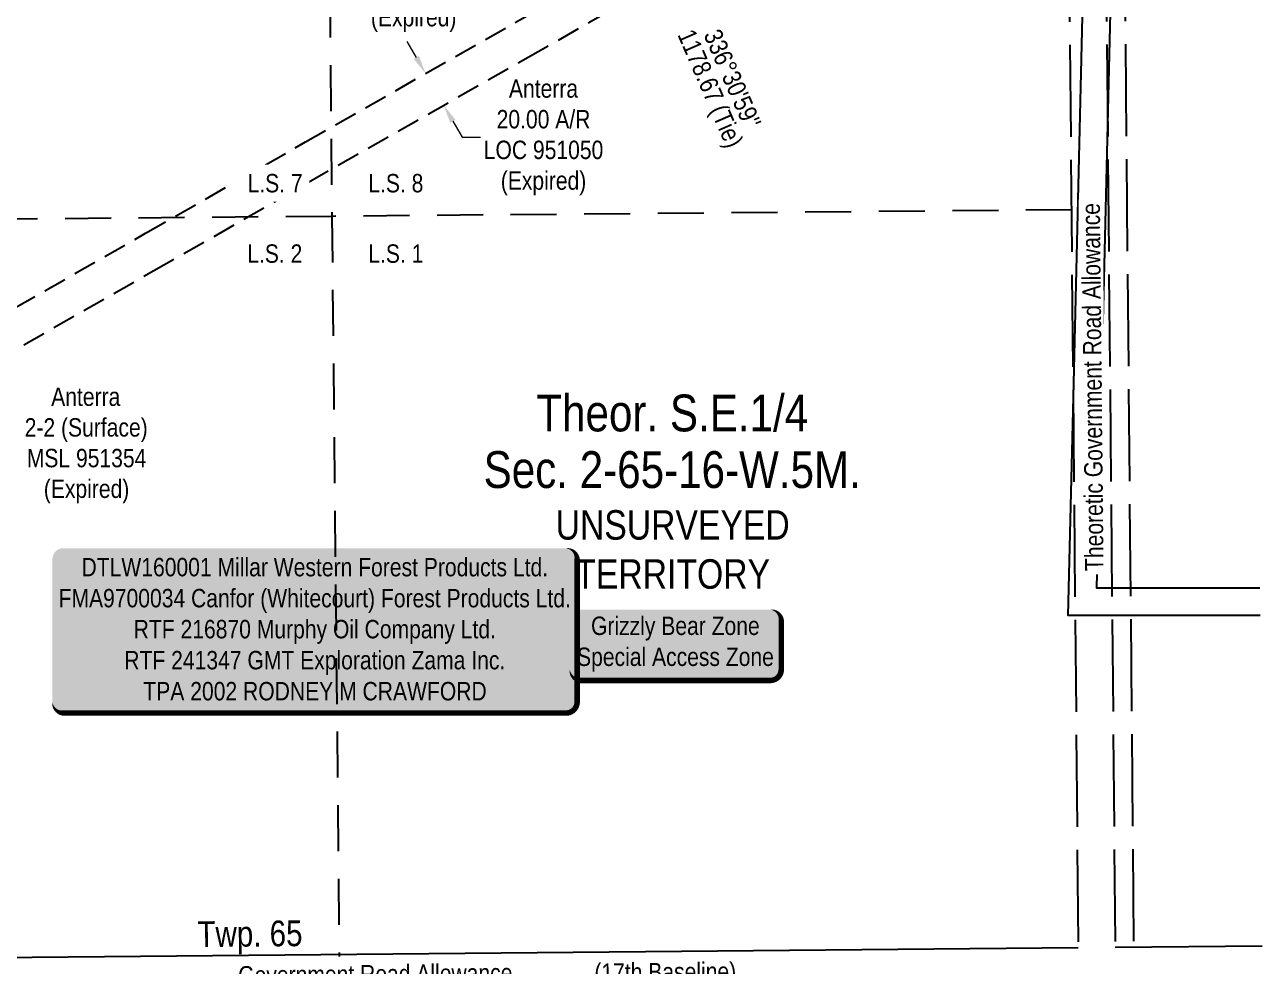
# Model space of a CAD drawing. Extents: x 538089 to 546766, y 6046620 to 6052605.
# Drawn here: x 544990 to 545663, y 6049267 to 6049779 of the extents above; entities that cross this region are included whole.
import ezdxf
from ezdxf.enums import TextEntityAlignment as Align

# ---------------------------------------------------------------- set-up
doc = ezdxf.new("R2010")
doc.units = 0
doc.header["$LTSCALE"] = 5
for name, pattern in [('foc-ACCESSROAD', [3.75, 2.5, -1.25]), ('foc-LSD', [8, 5, -3]), ('foc-UNSURVEYED', [12.5, 10, -2.5])]:
    doc.linetypes.add(name, pattern=pattern)
for name, color, linetype in [('AS-SURFACE IMPACT', 7, 'Continuous'), ('AS-WILDLIFE-BLOCK', 131, 'Continuous'), ('C-SYMBOL', 7, 'Continuous'), ('D-TXT', 6, 'Continuous'), ('F-AR', 190, 'foc-ACCESSROAD'), ('F-RW', 190, 'Continuous'), ('F-WS', 190, 'foc-ACCESSROAD'), ('L-ROAD-T', 7, 'Continuous'), ('L-SEC', 7, 'Continuous'), ('L-SECTION-LSD', 7, 'foc-LSD'), ('L-TIE-T', 7, 'Continuous'), ('L-UNS-T', 3, 'Continuous'), ('L-USEC', 7, 'foc-UNSURVEYED')]:
    doc.layers.add(name, color=color, linetype=linetype)
doc.layers.add('F-RW-T', color=190, linetype='Continuous', lineweight=9)
doc.layers.add('F-WS-T', color=190, linetype='Continuous', lineweight=9)
doc.styles.add('100L', font='ARIALN.TTF', dxfattribs={"height": 11})
doc.styles.add('175L', font='ARIALN.TTF', dxfattribs={"height": 20})
doc.styles.add('80', font='ARIALN.TTF', dxfattribs={"height": 10})
doc.styles.add('80CG', font='ARIALN.TTF', dxfattribs={"height": 10})
doc.styles.add('80L', font='ARIALN.TTF', dxfattribs={"height": 10})
doc.dimstyles.new('Compass 5 000', dxfattribs={"dimscale": 5, "dimtxt": 9, "dimasz": 2, "dimexe": 0.2, "dimexo": 0.0625, "dimgap": 0.5, "dimtad": 0, "dimtih": 1, "dimtoh": 1, "dimzin": 0, "dimdsep": 46, "dimtxsty": '80CG', "dimcen": 0.1, "dimse1": 1, "dimse2": 1, "dimclrd": 256, "dimclrt": 256, "dimaunit": 1, "dimadec": 4, "dimazin": 0, "dimtfac": 0.06, "dimtofl": 0, "dimtmove": 0, "dimatfit": 1, "dimfxl": 0.2, "dimtolj": 1, "dimtzin": 0, "dimlwd": -1, "dimarcsym": 0})

# ---------------------------------------------------------------- blocks, each defined once
blk = doc.blocks.new('*D478')
at = {"layer": 'F-RW-T', "transparency": 16777216}
for p, q in [((545202.96, 6049761.31), (545198, 6049769.99)), ((545222.8, 6049726.57), (545227.76, 6049717.89)), ((545227.76, 6049717.89), (545237.76, 6049717.89))]:
    blk.add_line(p, q, dxfattribs=at)
for points in [[(545204.41, 6049762.14), (545201.51, 6049760.48), (545207.92, 6049752.63)], [(545224.25, 6049727.4), (545221.35, 6049725.74), (545217.84, 6049735.25)]]:
    blk.add_solid(points, dxfattribs=at)
at = {"layer": 'F-RW-T', "transparency": 16777216, "insert": (545272.05, 6049717.89), "char_height": 10, "attachment_point": 5, "style": '80CG'}
blk.add_mtext('\\A1;Anterra\\P20.00 A/R\\PLOC 951050\\P(Expired)', dxfattribs=at)
blk = doc.blocks.new('*U502')
h = blk.add_hatch(color=255)
edge = h.paths.add_edge_path()
edge.add_line((-51.5, -20), (51.5, -20))
edge.add_arc((51.5, -14), 6, 270, 360)
edge.add_line((57.5, -14), (57.5, 12.5))
edge.add_arc((51.5, 12.5), 6, 0, 90)
edge.add_line((51.5, 18.5), (-51.5, 18.5))
edge.add_arc((-51.5, 12.5), 6, 90, 180)
edge.add_line((-57.5, 12.5), (-57.5, -14))
edge.add_arc((-51.5, -14), 6, 180, 270)
at = {"color": 131, "flags": 128}
blk.add_lwpolyline([(-51.5, -20, 3, 3, 0), (51.5, -20, 3, 3, 0.414214), (57.5, -14, 3, 3, 0), (57.5, 12.5, 3, 0, 0.414214), (51.5, 18.5, 0, 0, 0), (-51.5, 18.5, 0, 0, 0.414214), (-57.5, 12.5, 0, 0, 0), (-57.5, -14, 0, 3, 0.414214)], format="xyseb", close=True, dxfattribs=at)
at = {"color": 131, "style": '80'}
blk.add_attdef('ENTER_TEXT_001', (-35.99, -5), '', height=10, dxfattribs=at)
blk = doc.blocks.new('*U513')
h = blk.add_hatch(color=255)
edge = h.paths.add_edge_path()
edge.add_line((-136.5, -45.5), (136.5, -45.5))
edge.add_arc((136.5, -39.5), 6, 270, 360)
edge.add_line((142.5, -39.5), (142.5, 38))
edge.add_arc((136.5, 38), 6, 0, 90)
edge.add_line((136.5, 44), (-136.5, 44))
edge.add_arc((-136.5, 38), 6, 90, 180)
edge.add_line((-142.5, 38), (-142.5, -39.5))
edge.add_arc((-136.5, -39.5), 6, 180, 270)
at = {"color": 44, "flags": 128}
blk.add_lwpolyline([(-136.5, -45.5, 3, 3, 0), (136.5, -45.5, 3, 3, 0.414214), (142.5, -39.5, 3, 3, 0), (142.5, 38, 3, 0, 0.414214), (136.5, 44, 0, 0, 0), (-136.5, 44, 0, 0, 0.414214), (-142.5, 38, 0, 0, 0), (-142.5, -39.5, 0, 3, 0.414214)], format="xyseb", close=True, dxfattribs=at)
at = {"color": 44, "style": '80'}
blk.add_attdef('ENTER_TEXT_001', (-35.99, -5), '', height=10, dxfattribs=at)

msp = doc.modelspace()

# ---------------------------------------------------------------- linework, layer by layer
at = {"layer": 'F-AR'}
for points in [[(544968.506, 6049615.897), (545055.788, 6049665.745), (545142.681, 6049715.369), (545259.229, 6049781.74), (545346.031, 6049831.286), (545402.496, 6049863.752), (545527.66, 6049935.235), (545551.44, 6049948.816), (545554.917, 6049950.802), (545556.432, 6049951.667), (545565.004, 6049956.563), (545575.114, 6049962.336), (545584.862, 6049967.903), (545586.421, 6049968.793), (545655.866, 6050008.454)], [(545656.096, 6049985.547), (545594.783, 6049950.53), (545586.651, 6049945.885), (545583.462, 6049944.065), (545569.897, 6049936.317), (545556.662, 6049928.759), (545556.332, 6049928.57), (545537.583, 6049917.862), (545412.443, 6049846.395), (545355.976, 6049813.926), (545269.137, 6049764.36), (545152.591, 6049697.99), (545065.711, 6049648.371), (544968.96, 6049593.116)]]:
    msp.add_lwpolyline(points, dxfattribs=at)
at = {"layer": 'F-RW'}
for points in [[(545661.402, 6049458.132), (545591.557, 6049458.131), (545561.396, 6049458.129), (545557.114, 6049458.13), (545560.128, 6049584.23), (545567.275, 6049883.282)], [(545582.323, 6049884.892), (545572.482, 6049473.135), (545591.406, 6049473.135), (545661.251, 6049473.137)]]:
    msp.add_lwpolyline(points, dxfattribs=at)
at = {"layer": 'L-SEC'}
msp.add_line((545562.563, 6049277.447), (544758.912, 6049270.019), dxfattribs=at)
msp.add_lwpolyline([(545662.566, 6049278.342), (545582.689, 6049277.63)], dxfattribs=at)
at = {"layer": 'L-SECTION-LSD'}
for p, q in [((545153.055, 6050077.103), (545157.064, 6049674.941)), ((545157.064, 6049674.941), (544754.948, 6049671.349)), ((545559.179, 6049678.532), (545157.064, 6049674.941)), ((545157.064, 6049674.941), (545161.073, 6049272.779))]:
    msp.add_line(p, q, dxfattribs=at)
at = {"layer": 'L-USEC'}
for p, q in [((545555.134, 6050080.7), (545562.563, 6049277.447)), ((545575.242, 6050080.886), (545582.672, 6049277.63)), ((545585.297, 6050080.979), (545592.726, 6049277.72))]:
    msp.add_line(p, q, dxfattribs=at)

# ---------------------------------------------------------------- block references
at = {"layer": 'AS-SURFACE IMPACT'}
ref = msp.add_blockref('*U513', (545147.741, 6049450.576), dxfattribs=dict(at, xscale=1.000506938824607, yscale=1.000506938824607, zscale=1.000506938824607))
ref.add_attrib('ENTER_TEXT_001', 'DTLW160001 Millar Western Forest Products Ltd.', (545021.033, 6049479.343), dxfattribs={"layer": '0', "color": 44, "height": 10.00507, "style": '80'})
ref.add_attrib('ENTER_TEXT_002', 'FMA9700034 Canfor (Whitecourt) Forest Products Ltd.', (545008.55, 6049462.49), dxfattribs={"layer": '0', "color": 44, "height": 10.00507, "style": '80'})
ref.add_attrib('ENTER_TEXT_003', 'RTF 216870 Murphy Oil Company Ltd.', (545049.362, 6049445.638), dxfattribs={"layer": '0', "color": 44, "height": 10.00507, "style": '80'})
ref.add_attrib('ENTER_TEXT_004', 'RTF 241347 GMT Exploration Zama Inc.', (545044.267, 6049428.785), dxfattribs={"layer": '0', "color": 44, "height": 10.00507, "style": '80'})
ref.add_attrib('ENTER_TEXT_005', 'TPA 2002 RODNEY M CRAWFORD', (545054.624, 6049411.933), dxfattribs={"layer": '0', "color": 44, "height": 10.00507, "style": '80'})
at = {"layer": 'AS-WILDLIFE-BLOCK'}
ref = msp.add_blockref('*U502', (545343.757, 6049442.744), dxfattribs=dict(at, xscale=0.99947887, yscale=0.99947887, zscale=0.99947887))
ref.add_attrib('ENTER_TEXT_001', 'Grizzly Bear Zone', (545297.87, 6049447.463), dxfattribs={"layer": '0', "color": 131, "height": 9.99479, "style": '80'})
ref.add_attrib('ENTER_TEXT_002', 'Special Access Zone', (545290.282, 6049430.627), dxfattribs={"layer": '0', "color": 131, "height": 9.99479, "style": '80'})

# ---------------------------------------------------------------- texts
at = {"layer": 'C-SYMBOL', "color": 3, "style": '175L'}
for s, p in [('Theor. S.E.1/4', (545341.993, 6049552.099)), ('Sec. 2-65-16-W.5M.', (545341.993, 6049521.338))]:
    msp.add_text(s, height=20, dxfattribs=at).set_placement(p, align=Align.BOTTOM_CENTER)
at = {"layer": 'D-TXT', "color": 3, "insert": (545083.971, 6049291.88), "char_height": 14, "attachment_point": 1, "rotation": 0.533611, "style": '80L'}
msp.add_mtext_dynamic_manual_height_columns('Twp. 65', width=101.3954, gutter_width=47.5, heights=[0], dxfattribs=at)
at = {"layer": 'F-WS', "insert": (544978.68, 6049581.936), "char_height": 10, "attachment_point": 1, "style": '80L'}
msp.add_mtext_dynamic_manual_height_columns('\\pi25.862;Anterra\\P\\pi11.476;2-2 (Surface)\\P\\pi12.619;MSL 951354\\P\\pi21.851;(Expired)', width=88.78413, gutter_width=50, heights=[78.233], dxfattribs=at)
at = {"layer": 'F-WS-T', "insert": (545156.914, 6049838.178), "char_height": 10, "attachment_point": 1, "style": '80L'}
msp.add_mtext_dynamic_manual_height_columns('\\A1;\\pi25.366;Anterra{\\A0;\\P\\pi11.048;8-2 (Surface)\\P\\pi12.078;MSL 982005\\P\\pi21.355;(Expired)}', width=87.79195, gutter_width=50, heights=[68.298], dxfattribs=at)
at = {"layer": 'L-ROAD-T', "style": '80L'}
for s, p in [('(17th Baseline)', (545338.196, 6049264.336)), ('Government Road Allowance', (545180.656, 6049263.185))]:
    msp.add_text(s, height=10, rotation=0.533611, dxfattribs=at).set_placement(p, align=Align.MIDDLE_CENTER)
at = {"layer": 'L-TIE-T', "style": '80L'}
for s, p in [('1178.67 (Tie)', (545361.676, 6049743.966)), ("336°30'59''", (545374.739, 6049749.641))]:
    msp.add_text(s, height=9.99479, rotation=293.4837, dxfattribs=at).set_placement(p, align=Align.MIDDLE)
at = {"layer": 'L-UNS-T', "color": 3, "insert": (545342.229, 6049493.831), "char_height": 15.99175, "attachment_point": 5, "style": '80L'}
msp.add_mtext_dynamic_manual_height_columns('UNSURVEYED TERRITORY', width=126.41375, gutter_width=47.5, heights=[0], dxfattribs=at)

# ---------------------------------------------------------------- next in the draw order: texts
at = {"layer": 'L-ROAD-T', "insert": (545565.337, 6049582.137), "char_height": 10, "width": 200.63581, "attachment_point": 2, "rotation": 90.576389, "style": '80L', "bg_fill": 3, "box_fill_scale": 1.15, "bg_fill_color": 256, "bg_fill_true_color": 256, "bg_fill_transparency": 0}
msp.add_mtext('Theoretic Government Road Allowance', dxfattribs=at)
at = {"layer": 'L-SECTION-LSD', "attachment_point": 1, "style": '100L', "bg_fill": 3, "box_fill_scale": 1.5, "bg_fill_color": 256, "bg_fill_transparency": 0}
for s, width, insert, char_height in [('\\pi2.3214;L.S. 7', 30.88047, (545108.925, 6049697.965), 9.99466), ('L.S. 8', 30.40114, (545176.848, 6049697.965), 9.9947), ('\\pi2.1557;L.S. 2', 30.65342, (545108.925, 6049659.701), 9.99466), ('L.S. 1', 29.99119, (545176.848, 6049659.701), 9.9947)]:
    msp.add_mtext_dynamic_manual_height_columns(s, width=width, gutter_width=55, heights=[0], dxfattribs=dict(at, insert=insert, char_height=char_height))

# ---------------------------------------------------------------- next in the draw order: dimensions: what is measured, and where the dimension line sits
at = {"layer": 'F-RW-T'}
dim = msp.add_linear_dim(base=(545207.919, 6049752.626), p1=(545125.077, 6049682.276), p2=(545115.156, 6049699.65), angle=119.730346, text='Anterra\\P20.00 A/R\\PLOC 951050\\P(Expired)', dimstyle='Compass 5 000', dxfattribs=at)
dim.commit()
dim.dimension.update_dxf_attribs({"geometry": '*D478', "text_midpoint": (545272.05, 6049717.886), "dimtype": 161})

doc.saveas('drawing.dxf')
